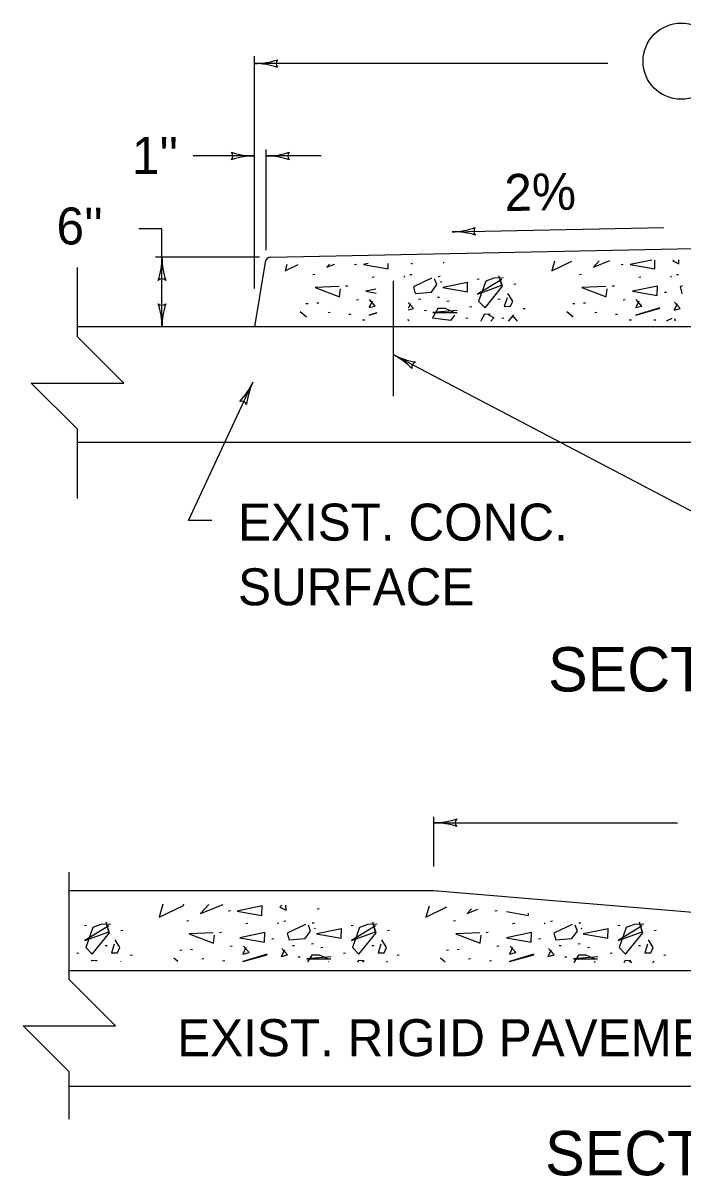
# Model space of a CAD drawing. Extents: x 997.6 to 1037, y 998.9 to 1022.8.
# Drawn here: x 1017.25 to 1020.81, y 1005.82 to 1012.06 of the extents above; entities that cross this region are included whole.
import ezdxf

# ---------------------------------------------------------------- set-up
doc = ezdxf.new("R2010")
doc.units = 0
doc.layers.add('Level 1', color=7, linetype='Continuous')

msp = doc.modelspace()

# ---------------------------------------------------------------- linework, layer by layer
at = {"layer": 'Level 1'}
for p, q in [((1018.4964, 1010.6248), (1018.4964, 1011.8801)), ((1020.407, 1011.841), (1018.4964, 1011.841)), ((1018.5589, 1010.8325), (1018.5589, 1011.377)), ((1018.4964, 1011.341), (1018.1642, 1011.341)), ((1018.8564, 1011.341), (1018.5589, 1011.341)), ((1017.9964, 1010.9478), (1017.8714, 1010.9478)), ((1017.9964, 1010.4165), (1017.9964, 1010.9478)), ((1019.5656, 1010.9308), (1020.7103, 1010.9547)), ((1018.5848, 1010.7933), (1020.8714, 1010.841)), ((1018.5242, 1010.7933), (1017.9612, 1010.7933)), ((1018.5547, 1010.7673), (1018.4964, 1010.4165)), ((1019.2464, 1010.6665), (1019.2464, 1010.0415)), ((1023.6865, 1010.4165), (1017.5398, 1010.4165)), ((1019.2464, 1010.2664), (1020.9158, 1009.3918)), ((1018.1404, 1009.3699), (1018.4881, 1010.1181)), ((1023.6865, 1009.7915), (1017.5398, 1009.7915)), ((1018.2654, 1009.3699), (1018.1404, 1009.3699)), ((1019.4649, 1007.7662), (1019.4649, 1007.4974)), ((1019.4649, 1007.7347), (1020.7843, 1007.7347)), ((1017.4953, 1007.3683), (1019.4649, 1007.3683)), ((1019.4649, 1007.3683), (1023.1348, 1007.0625)), ((1017.4953, 1006.9352), (1023.2149, 1006.9352)), ((1017.4953, 1006.3102), (1024.5001, 1006.3102))]:
    msp.add_line(p, q, dxfattribs=at)
for points in [[(1017.5398, 1009.4877), (1017.5398, 1009.8627), (1017.2898, 1010.1127), (1017.7898, 1010.1127), (1017.5398, 1010.3627), (1017.5398, 1010.7377)], [(1018.6627, 1010.7203), (1018.7325, 1010.7541)], [(1018.6724, 1010.7533), (1018.6627, 1010.7203)], [(1018.8873, 1010.7398), (1018.9295, 1010.7565)], [(1018.9022, 1010.7562), (1018.8873, 1010.7398)], [(1019.0483, 1010.7545), (1019.0372, 1010.7531)], [(1019.1112, 1010.7588), (1019.0857, 1010.7536)], [(1019.0857, 1010.7536), (1019.2188, 1010.73)], [(1019.2188, 1010.73), (1019.2197, 1010.7602)], [(1019.3413, 1010.7617), (1019.3493, 1010.7578)], [(1019.3493, 1010.7578), (1019.3492, 1010.7618)], [(1019.5221, 1010.7639), (1019.517, 1010.7633)], [(1020.1047, 1010.7203), (1020.2126, 1010.7726)], [(1020.1197, 1010.7714), (1020.1047, 1010.7203)], [(1020.3293, 1010.7398), (1020.4179, 1010.7751)], [(1020.3603, 1010.7744), (1020.3293, 1010.7398)], [(1020.4903, 1010.7545), (1020.4792, 1010.7531)], [(1020.646, 1010.7779), (1020.5277, 1010.7536)], [(1020.5277, 1010.7536), (1020.6608, 1010.73)], [(1020.6608, 1010.73), (1020.6621, 1010.7782)], [(1020.7622, 1010.7794), (1020.7579, 1010.7744)], [(1020.7579, 1010.7744), (1020.7913, 1010.7578)], [(1020.7913, 1010.7578), (1020.7904, 1010.7798)], [(1018.8237, 1010.7001), (1018.8126, 1010.6987)], [(1019.1436, 1010.6851), (1019.1325, 1010.6837)], [(1019.309, 1010.689), (1019.3036, 1010.6848)], [(1019.3478, 1010.6987), (1019.3367, 1010.6973)], [(1019.4546, 1010.6799), (1019.3562, 1010.6341), (1019.3658, 1010.5981), (1019.4533, 1010.605), (1019.4823, 1010.6453), (1019.4698, 1010.6771)], [(1019.5009, 1010.6885), (1019.4898, 1010.6871)], [(1019.8333, 1010.6738), (1019.7029, 1010.5933), (1019.8333, 1010.6418), (1019.818, 1010.6932)], [(1019.8416, 1010.6821), (1019.7903, 1010.6807), (1019.7473, 1010.664), (1019.7084, 1010.5558), (1019.7431, 1010.5198), (1019.8374, 1010.6363), (1019.8208, 1010.6834)], [(1020.2657, 1010.7001), (1020.2546, 1010.6987)], [(1020.5856, 1010.6851), (1020.5745, 1010.6837)], [(1020.751, 1010.689), (1020.7454, 1010.6848)], [(1020.7898, 1010.6987), (1020.7787, 1010.6973)], [(1018.9553, 1010.6349), (1018.8249, 1010.6293), (1018.9568, 1010.5794), (1018.9623, 1010.6224)], [(1019.0007, 1010.6374), (1018.9895, 1010.636)], [(1019.1536, 1010.6204), (1019.0993, 1010.6093)], [(1019.5088, 1010.6571), (1019.5032, 1010.6598)], [(1019.6491, 1010.6574), (1019.5145, 1010.6298), (1019.6477, 1010.6062), (1019.6491, 1010.6588)], [(1019.7119, 1010.6748), (1019.7008, 1010.6734)], [(1019.9093, 1010.6476), (1019.8982, 1010.6463)], [(1020.3973, 1010.6349), (1020.2669, 1010.6293), (1020.3988, 1010.5794), (1020.4043, 1010.6224)], [(1020.4427, 1010.6374), (1020.4315, 1010.636)], [(1020.6758, 1010.637), (1020.5413, 1010.6093), (1020.6745, 1010.5858), (1020.6758, 1010.6384)], [(1020.8093, 1010.6393), (1020.7982, 1010.6341)], [(1020.7982, 1010.6341), (1020.8078, 1010.5981)], [(1019.0585, 1010.5625), (1019.0474, 1010.5612)], [(1019.0993, 1010.6093), (1019.1542, 1010.5996)], [(1019.1325, 1010.5556), (1019.1158, 1010.5209), (1019.1492, 1010.5293), (1019.1187, 1010.5639)], [(1019.3954, 1010.5659), (1019.3843, 1010.5646)], [(1019.4975, 1010.5762), (1019.4864, 1010.5748)], [(1019.5486, 1010.5558), (1019.5374, 1010.5543)], [(1019.8243, 1010.5659), (1019.8132, 1010.5646)], [(1019.8624, 1010.5738), (1019.8472, 1010.5267), (1019.8804, 1010.5281), (1019.8929, 1010.5558), (1019.8666, 1010.5974)], [(1020.5005, 1010.5625), (1020.4894, 1010.5612)], [(1020.5745, 1010.5556), (1020.5578, 1010.5209), (1020.5912, 1010.5293), (1020.5607, 1010.5639)], [(1020.7251, 1010.6033), (1020.714, 1010.602)], [(1020.8078, 1010.5981), (1020.8102, 1010.5983)], [(1018.7778, 1010.4684), (1018.7431, 1010.4976)], [(1018.7863, 1010.5421), (1018.7751, 1010.5408)], [(1018.8441, 1010.5455), (1018.833, 1010.5442)], [(1018.9053, 1010.4945), (1018.8943, 1010.4931)], [(1019.1573, 1010.4932), (1019.1163, 1010.4809)], [(1019.1163, 1010.4809), (1019.1573, 1010.4923)], [(1019.3568, 1010.5157), (1019.3282, 1010.5482)], [(1019.3401, 1010.542), (1019.3282, 1010.5172)], [(1019.3282, 1010.5086), (1019.3568, 1010.5157)], [(1019.4261, 1010.5047), (1019.4149, 1010.5033)], [(1019.5781, 1010.4934), (1019.5295, 1010.5156), (1019.4879, 1010.5156), (1019.4588, 1010.4657), (1019.5143, 1010.4588), (1019.56, 1010.4532), (1019.5794, 1010.4809)], [(1019.5933, 1010.5059), (1019.4616, 1010.4948), (1019.5919, 1010.4948)], [(1019.6711, 1010.5251), (1019.66, 1010.5237)], [(1019.9603, 1010.5149), (1019.9493, 1010.5135)], [(1020.2198, 1010.4684), (1020.1851, 1010.4976)], [(1020.2283, 1010.5421), (1020.2171, 1010.5408)], [(1020.2861, 1010.5455), (1020.275, 1010.5442)], [(1020.3473, 1010.4945), (1020.3363, 1010.4931)], [(1020.6886, 1010.5198), (1020.5583, 1010.4809), (1020.6886, 1010.517)], [(1020.7821, 1010.542), (1020.7655, 1010.5073), (1020.7988, 1010.5157), (1020.7683, 1010.5503)], [(1019.0177, 1010.4843), (1019.0066, 1010.4828)], [(1019.0925, 1010.4537), (1019.0814, 1010.4523)], [(1019.3315, 1010.4478), (1019.3282, 1010.4562)], [(1019.6507, 1010.4638), (1019.6396, 1010.4624)], [(1019.7403, 1010.4851), (1019.7209, 1010.449)], [(1019.7209, 1010.449), (1019.7223, 1010.4478)], [(1019.7708, 1010.4838), (1019.7403, 1010.4851)], [(1019.7903, 1010.4657), (1019.7625, 1010.4823)], [(1019.7745, 1010.4478), (1019.7903, 1010.4657)], [(1019.8447, 1010.4638), (1019.8336, 1010.4624)], [(1019.8971, 1010.4823), (1019.8679, 1010.4478)], [(1019.9013, 1010.4698), (1019.886, 1010.4698)], [(1019.9179, 1010.4478), (1019.9013, 1010.4698)], [(1020.4597, 1010.4843), (1020.4486, 1010.4828)], [(1020.5345, 1010.4537), (1020.5234, 1010.4523)], [(1020.6673, 1010.4537), (1020.6562, 1010.4523)], [(1020.7537, 1010.4621), (1020.7228, 1010.4478)], [(1020.7734, 1010.4478), (1020.7689, 1010.4593)], [(1017.4953, 1006.1318), (1017.4953, 1006.3867), (1017.2453, 1006.6367), (1017.7453, 1006.6367), (1017.4953, 1006.8867), (1017.4953, 1007.4678)], [(1018.0013, 1007.2942), (1017.9806, 1007.2238)], [(1017.9806, 1007.2238), (1018.1123, 1007.2876)], [(1018.1123, 1007.2876), (1018.1143, 1007.2933)], [(1018.2493, 1007.2923), (1018.2053, 1007.2433)], [(1018.2053, 1007.2433), (1018.3269, 1007.2918)], [(1018.3662, 1007.258), (1018.3551, 1007.2566)], [(1018.5382, 1007.2848), (1018.4036, 1007.2571), (1018.5368, 1007.2335), (1018.5382, 1007.2863)], [(1018.6438, 1007.2895), (1018.6338, 1007.2779)], [(1018.6338, 1007.2779), (1018.6672, 1007.2613)], [(1018.6672, 1007.2613), (1018.6662, 1007.2893)], [(1018.8461, 1007.2683), (1018.8349, 1007.2668)], [(1019.4403, 1007.2838), (1019.4226, 1007.2238)], [(1019.4226, 1007.2238), (1019.5366, 1007.2789)], [(1019.6703, 1007.2688), (1019.6473, 1007.2433)], [(1019.6473, 1007.2433), (1019.7049, 1007.2663)], [(1019.8082, 1007.258), (1019.7971, 1007.2566)], [(1019.8599, 1007.2545), (1019.9788, 1007.2335)], [(1019.9788, 1007.2335), (1019.9791, 1007.2455)], [(1017.7092, 1007.1773), (1017.5788, 1007.0968), (1017.7092, 1007.1453), (1017.6939, 1007.1967)], [(1017.7175, 1007.1856), (1017.6662, 1007.1842), (1017.6232, 1007.1675), (1017.5843, 1007.0593), (1017.619, 1007.0233), (1017.7133, 1007.1398), (1017.6967, 1007.1869)], [(1018.1416, 1007.2036), (1018.1305, 1007.2022)], [(1018.4615, 1007.1886), (1018.4504, 1007.1872)], [(1018.6269, 1007.1925), (1018.6213, 1007.1883)], [(1018.6657, 1007.2022), (1018.6546, 1007.2008)], [(1018.7725, 1007.1834), (1018.6741, 1007.1376), (1018.6838, 1007.1016), (1018.7712, 1007.1085), (1018.8003, 1007.1488), (1018.7878, 1007.1806)], [(1018.8188, 1007.192), (1018.8078, 1007.1906)], [(1019.1512, 1007.1773), (1019.0208, 1007.0968), (1019.1512, 1007.1453), (1019.1359, 1007.1967)], [(1019.1595, 1007.1856), (1019.1082, 1007.1842), (1019.0652, 1007.1675), (1019.0263, 1007.0593), (1019.061, 1007.0233), (1019.1553, 1007.1398), (1019.1387, 1007.1869)], [(1019.5836, 1007.2036), (1019.5725, 1007.2022)], [(1019.9035, 1007.1886), (1019.8924, 1007.1872)], [(1020.0689, 1007.1925), (1020.0633, 1007.1883)], [(1020.1077, 1007.2022), (1020.0966, 1007.2008)], [(1020.2145, 1007.1834), (1020.1161, 1007.1376), (1020.1258, 1007.1016), (1020.2132, 1007.1085), (1020.2423, 1007.1488), (1020.2298, 1007.1806)], [(1020.2608, 1007.192), (1020.2498, 1007.1906)], [(1020.5932, 1007.1773), (1020.4628, 1007.0968), (1020.5932, 1007.1453), (1020.5779, 1007.1967)], [(1020.6015, 1007.1856), (1020.5502, 1007.1842), (1020.5072, 1007.1675), (1020.4683, 1007.0593), (1020.503, 1007.0233), (1020.5973, 1007.1398), (1020.5807, 1007.1869)], [(1017.5878, 1007.1783), (1017.5768, 1007.1769)], [(1017.7853, 1007.1511), (1017.7741, 1007.1498)], [(1018.2733, 1007.1384), (1018.1428, 1007.1328), (1018.2747, 1007.0829), (1018.2802, 1007.1259)], [(1018.3186, 1007.1409), (1018.3074, 1007.1395)], [(1018.5518, 1007.1405), (1018.4173, 1007.1128), (1018.5504, 1007.0893), (1018.5518, 1007.1419)], [(1018.8267, 1007.1606), (1018.8211, 1007.1633)], [(1018.967, 1007.1609), (1018.8324, 1007.1333), (1018.9656, 1007.1097), (1018.967, 1007.1623)], [(1019.0298, 1007.1783), (1019.0188, 1007.1769)], [(1019.2273, 1007.1511), (1019.2161, 1007.1498)], [(1019.7153, 1007.1384), (1019.5848, 1007.1328), (1019.7167, 1007.0829), (1019.7222, 1007.1259)], [(1019.7606, 1007.1409), (1019.7494, 1007.1395)], [(1019.9938, 1007.1405), (1019.8593, 1007.1128), (1019.9924, 1007.0893), (1019.9938, 1007.1419)], [(1020.2687, 1007.1606), (1020.2631, 1007.1633)], [(1020.409, 1007.1609), (1020.2744, 1007.1333), (1020.4076, 1007.1097), (1020.409, 1007.1623)], [(1020.4718, 1007.1783), (1020.4608, 1007.1769)], [(1020.6693, 1007.1511), (1020.6581, 1007.1498)], [(1017.7002, 1007.0694), (1017.6891, 1007.0681)], [(1017.7383, 1007.0773), (1017.7231, 1007.0302), (1017.7563, 1007.0316), (1017.7688, 1007.0593), (1017.7425, 1007.1009)], [(1018.3764, 1007.066), (1018.3653, 1007.0647)], [(1018.4504, 1007.0591), (1018.4338, 1007.0244), (1018.4671, 1007.0328), (1018.4366, 1007.0674)], [(1018.601, 1007.1068), (1018.5899, 1007.1055)], [(1018.7133, 1007.0694), (1018.7023, 1007.0681)], [(1018.8154, 1007.0797), (1018.8043, 1007.0783)], [(1018.8665, 1007.0593), (1018.8553, 1007.0578)], [(1019.1422, 1007.0694), (1019.1311, 1007.0681)], [(1019.1803, 1007.0773), (1019.1651, 1007.0302), (1019.1983, 1007.0316), (1019.2108, 1007.0593), (1019.1845, 1007.1009)], [(1019.8184, 1007.066), (1019.8073, 1007.0647)], [(1019.8924, 1007.0591), (1019.8758, 1007.0244), (1019.9091, 1007.0328), (1019.8786, 1007.0674)], [(1020.043, 1007.1068), (1020.0319, 1007.1055)], [(1020.1553, 1007.0694), (1020.1443, 1007.0681)], [(1020.2574, 1007.0797), (1020.2463, 1007.0783)], [(1020.3085, 1007.0593), (1020.2973, 1007.0578)], [(1020.5842, 1007.0694), (1020.5731, 1007.0681)], [(1020.6223, 1007.0773), (1020.6071, 1007.0302), (1020.6403, 1007.0316), (1020.6528, 1007.0593), (1020.6265, 1007.1009)], [(1017.547, 1007.0286), (1017.5359, 1007.0272)], [(1017.8363, 1007.0184), (1017.8252, 1007.017)], [(1018.0817, 1006.9838), (1018.061, 1007.0011)], [(1018.1042, 1007.0456), (1018.093, 1007.0443)], [(1018.162, 1007.049), (1018.1509, 1007.0477)], [(1018.2233, 1006.998), (1018.2122, 1006.9966)], [(1018.5645, 1007.0233), (1018.4342, 1006.9844), (1018.5645, 1007.0205)], [(1018.658, 1007.0455), (1018.6414, 1007.0108), (1018.6747, 1007.0192), (1018.6442, 1007.0538)], [(1018.744, 1007.0082), (1018.7328, 1007.0068)], [(1018.9113, 1007.0094), (1018.7795, 1006.9983), (1018.9098, 1006.9983)], [(1018.8058, 1007.0191), (1018.7841, 1006.9819)], [(1018.8474, 1007.0191), (1018.8058, 1007.0191)], [(1018.896, 1006.9969), (1018.8474, 1007.0191)], [(1018.989, 1007.0286), (1018.9779, 1007.0272)], [(1019.2783, 1007.0184), (1019.2672, 1007.017)], [(1019.5283, 1006.9799), (1019.503, 1007.0011)], [(1019.5462, 1007.0456), (1019.535, 1007.0443)], [(1019.604, 1007.049), (1019.5929, 1007.0477)], [(1019.6653, 1006.998), (1019.6542, 1006.9966)], [(1020.0065, 1007.0233), (1019.8762, 1006.9844), (1020.0065, 1007.0205)], [(1020.1, 1007.0455), (1020.0834, 1007.0108), (1020.1167, 1007.0192), (1020.0862, 1007.0538)], [(1020.186, 1007.0082), (1020.1748, 1007.0068)], [(1020.3533, 1007.0094), (1020.2215, 1006.9983), (1020.3518, 1006.9983)], [(1020.2478, 1007.0191), (1020.2238, 1006.9781)], [(1020.2894, 1007.0191), (1020.2478, 1007.0191)], [(1020.338, 1006.9969), (1020.2894, 1007.0191)], [(1020.431, 1007.0286), (1020.4199, 1007.0272)], [(1020.7203, 1007.0184), (1020.7092, 1007.017)], [(1017.6163, 1006.9886), (1017.6143, 1006.985)], [(1017.6468, 1006.9873), (1017.6163, 1006.9886)], [(1017.6401, 1006.9849), (1017.6384, 1006.9858)], [(1017.773, 1006.9858), (1017.7719, 1006.9846)], [(1018.3356, 1006.9878), (1018.3245, 1006.9863)], [(1018.8953, 1006.9816), (1018.8973, 1006.9844)], [(1019.0583, 1006.9886), (1019.0543, 1006.9812)], [(1019.0888, 1006.9873), (1019.0583, 1006.9886)], [(1019.0885, 1006.9811), (1019.0804, 1006.9858)], [(1019.215, 1006.9858), (1019.2108, 1006.9808)], [(1019.7776, 1006.9878), (1019.7665, 1006.9863)], [(1020.3346, 1006.9778), (1020.3393, 1006.9844)], [(1020.5003, 1006.9886), (1020.4942, 1006.9773)], [(1020.5308, 1006.9873), (1020.5003, 1006.9886)], [(1020.5368, 1006.9773), (1020.5224, 1006.9858)], [(1020.657, 1006.9858), (1020.6494, 1006.9769)]]:
    msp.add_lwpolyline(points, dxfattribs=at)
msp.add_circle((1020.8039, 1011.8538), 0.2062, dxfattribs=at)
for centre, radius, start, end in [((1018.4964, 1012.2316), 0.3906, 270, 288.66878), ((1018.645, 1011.841), 0.0312, 138.7746, 220.89129), ((1018.4964, 1012.2316), 0.3906, 269.98778, 270), ((1018.4964, 1011.4504), 0.3906, 71.34716, 89.99389), ((1018.3479, 1011.341), 0.0312, 318.7746, 40.89129), ((1018.4964, 1011.7316), 0.3906, 251.34716, 269.99389), ((1018.5589, 1011.7316), 0.3906, 270, 288.66878), ((1018.7075, 1011.341), 0.0312, 138.7746, 220.89129), ((1018.4964, 1010.9504), 0.3906, 90, 108.66878), ((1018.4964, 1010.9504), 0.3906, 89.98778, 90), ((1018.5589, 1011.7316), 0.3906, 269.98778, 270), ((1018.5589, 1010.9504), 0.3906, 71.34716, 89.99389), ((1019.5574, 1011.3213), 0.3906, 271.18465, 271.19688), ((1019.5574, 1011.3213), 0.3906, 271.19688, 289.86566), ((1019.5737, 1010.5402), 0.3906, 72.54404, 91.19077), ((1019.7141, 1010.9338), 0.0312, 139.97148, 222.08817), ((1017.6058, 1010.7933), 0.3906, 341.34716, 359.99389), ((1018.387, 1010.7933), 0.3906, 179.98778, 180), ((1018.387, 1010.7933), 0.3906, 180, 198.66878), ((1018.5855, 1010.7621), 0.0313, 91.19375, 170.57009), ((1017.9964, 1010.6448), 0.0312, 48.7746, 130.89129), ((1017.9965, 1010.565), 0.0312, 228.7746, 310.89129), ((1017.6058, 1010.4165), 0.3906, 0, 18.66878), ((1018.387, 1010.4165), 0.3906, 161.34716, 179.99389), ((1017.6058, 1010.4165), 0.3906, 359.98778, 0), ((1019.4265, 1010.6131), 0.3906, 242.54298, 242.5552), ((1019.4265, 1010.6131), 0.3906, 242.5552, 261.22399), ((1019.0664, 1009.9198), 0.3906, 43.90236, 62.54909), ((1019.3783, 1010.1979), 0.0312, 111.3298, 193.44649), ((1018.1338, 1010.2827), 0.3906, 316.42327, 335.07), ((1018.8423, 1009.9535), 0.3906, 155.07611, 173.74489), ((1018.8423, 1009.9535), 0.3906, 155.06388, 155.07611), ((1018.4254, 1009.9834), 0.0312, 23.85071, 105.9674), ((1019.4649, 1008.1253), 0.3906, 270, 288.66878), ((1019.6135, 1007.7346), 0.0312, 138.7746, 220.89129), ((1019.4649, 1008.1253), 0.3906, 269.98778, 270), ((1019.4649, 1007.344), 0.3906, 71.34716, 89.99389)]:
    msp.add_arc(centre, radius, start, end, dxfattribs=at)

# ---------------------------------------------------------------- texts
for s, height, p in [("1''", 0.2, (1017.8333, 1011.2442)), ("6''", 0.2, (1017.4263, 1010.8623)), ('EXIST. CONC.', 0.2, (1018.4075, 1009.2607)), ('SURFACE', 0.2, (1018.4075, 1008.9107)), ('SECTION A-A', 0.24, (1020.084, 1008.4446)), ('EXIST. RIGID PAVEMENT', 0.2, (1018.0784, 1006.4718)), ('SECTION B-B', 0.24, (1020.0678, 1005.8274))]:
    msp.add_text(s, height=height, dxfattribs=at).set_placement(p)
msp.add_text(' 2%', height=0.2, rotation=1.19423, dxfattribs=at).set_placement((1019.7758, 1011.0409))

doc.saveas('drawing.dxf')
